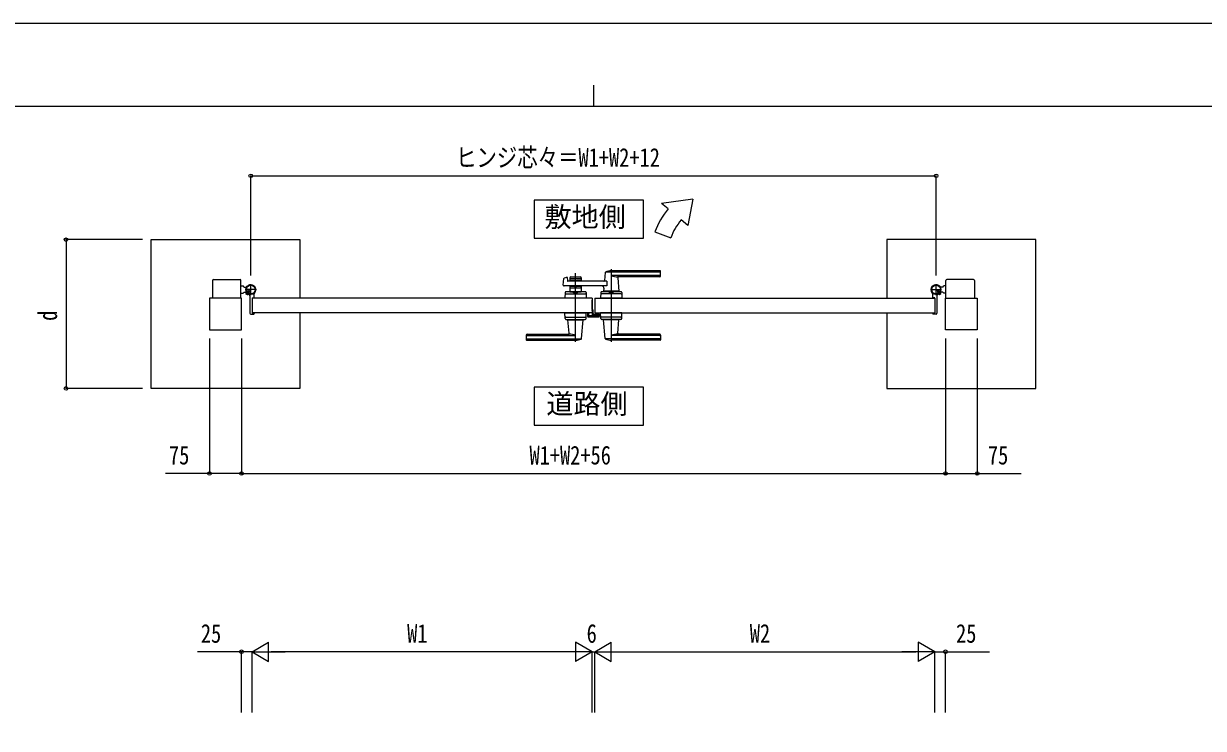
# Model space of a CAD drawing. Units: millimetres, scale not verified. Extents: x -4205 to 4205, y -2970 to 2970.
# Drawn here: x -1345 to 1430, y 1313 to 2970 of the extents above; entities that cross this region are included whole.
import ezdxf
from ezdxf.enums import TextEntityAlignment as Align

# ---------------------------------------------------------------- set-up
doc = ezdxf.new("R2010")
doc.units = ezdxf.units.MM
doc.header["$LTSCALE"] = 10
for name, color, linetype in [('0-2_USER1', 3, 'Continuous'), ('0-3_YKK_12', 2, 'Continuous'), ('0-4_YKK_13', 4, 'Continuous'), ('0-5_YKK_A1', 4, 'Continuous'), ('0-6_YKK_D', 6, 'Continuous'), ('0-7_YKK_ZWAK', 7, 'Continuous')]:
    doc.layers.add(name, color=color, linetype=linetype)
doc.styles.add('ＭＳ ゴシック', font='')
doc.styles.get('ＭＳ ゴシック').set_extended_font_data('MS Gothic')

msp = doc.modelspace()

# ---------------------------------------------------------------- linework, layer by layer
at = {"layer": '0-2_USER1'}
for points in [[(-144.51, 2554.58), (-144.51, 2465.33), (113.09, 2465.33), (113.09, 2554.58)], [(-144.51, 2115.14), (-144.51, 2025.89), (113.09, 2025.89), (113.09, 2115.14)]]:
    msp.add_lwpolyline(points, close=True, dxfattribs=at)
at = {"layer": '0-3_YKK_12'}
for p, q in [((37.02, 2392.55), (37.02, 2221.55)), ((-46.98, 2221.55), (-46.98, 2383.1))]:
    msp.add_line(p, q, dxfattribs=at)
at = {"layer": '0-4_YKK_13'}
for p, q in [((-7.93, 2319.55), (-7.98, 2319.55)), ((-7.93, 2297.35), (-7.93, 2319.55)), ((-18.83, 2289.55), (-18.83, 2282.14)), ((-17.33, 2289.55), (-18.83, 2289.55)), ((-16.84, 2280.14), (6.98, 2280.14)), ((-7.43, 2297.35), (-7.93, 2297.35)), ((-7.93, 2294.85), (-7.93, 2290.55)), ((-5.93, 2288.15), (-5.93, 2295.85)), ((-2.93, 2286.15), (-3.93, 2286.15)), ((6.87, 2286.1), (-2.43, 2286.1)), ((7.47, 2286.25), (7.37, 2286.15)), ((7.98, 2286.25), (7.47, 2286.25)), ((8.97, 2282.14), (8.97, 2285.25))]:
    msp.add_line(p, q, dxfattribs=at)
for centre, radius, start, end in [((-8.43, 2294.85), 0.5, 0, 25.84591), ((-8.93, 2290.55), 1, 341.80235, 0), ((-7.43, 2295.85), 1.5, 0, 90)]:
    msp.add_arc(centre, radius, start, end, dxfattribs=at)
for centre, major_axis, ratio, start_param, end_param in [((-16.83, 2282.15), (1.42, 1.42), 0.997265, 2.357564, 3.9256213), ((-3.93, 2288.15), (0, -2), 0.99863, 4.712389, 6.2831853), ((-2.43, 2286.12), (-0.5, 0), 0.052408, 6.2831853, 7.8539816), ((6.87, 2286.12), (-0.5, 0), 0.052408, 1.5707963, 3.1415927), ((6.97, 2282.15), (-1.42, 1.42), 0.997265, 2.357564, 3.9256213), ((7.97, 2285.25), (-0.709, -0.709), 0.997265, 2.357564, 3.9256213)]:
    msp.add_ellipse(centre, major_axis=major_axis, ratio=ratio, start_param=start_param, end_param=end_param, dxfattribs=at)
at = {"layer": '0-5_YKK_A1'}
for p, q in [((228.65, 2557.05), (155.44, 2547.04)), ((228.65, 2557.05), (216.73, 2495.62)), ((170.76, 2534.18), (155.44, 2547.04)), ((216.73, 2495.62), (201.4, 2508.47)), ((139.51, 2480.05), (177.09, 2466.37)), ((152.02, 2388.55), (37.02, 2388.55)), ((153.02, 2376.55), (153.02, 2387.55)), ((-900.98, 2366.05), (-900.98, 2324.55)), ((-898.98, 2368.05), (-835.98, 2368.05)), ((-833.98, 2324.55), (-833.98, 2366.05)), ((-75.81, 2355.21), (-74.59, 2370.61)), ((-73.08, 2372.4), (-67.66, 2373.75)), ((-66.42, 2372.83), (-66.03, 2365)), ((26.58, 2364.05), (-65.03, 2364.05)), ((-60.48, 2372.55), (-60.48, 2364.05)), ((-33.48, 2369.55), (-60.48, 2369.55)), ((-58.48, 2374.55), (-35.48, 2374.55)), ((-49.4, 2365.55), (-58.48, 2365.55)), ((-47.34, 2367.19), (-48.69, 2365.84)), ((-46.63, 2367.19), (-45.28, 2365.84)), ((-35.48, 2365.55), (-44.57, 2365.55)), ((-33.48, 2372.55), (-33.48, 2364.05)), ((22.97, 2384.93), (21.27, 2365.86)), ((152.02, 2385.53), (23.23, 2385.53)), ((152.02, 2377.88), (37.02, 2377.88)), ((151.02, 2374.55), (52, 2374.55)), ((52.19, 2372.36), (54.99, 2340.87)), ((824.02, 2324.55), (824.02, 2366.05)), ((889.02, 2368.05), (826.02, 2368.05)), ((891.02, 2366.05), (891.02, 2324.55)), ((-833.98, 2353.05), (-828.98, 2353.05)), ((-833.98, 2336.05), (-828.98, 2336.05)), ((-826.48, 2350.55), (-828.98, 2353.05)), ((-826.48, 2338.55), (-828.98, 2336.05)), ((-826.48, 2350.55), (-820.79, 2350.55)), ((-826.48, 2338.55), (-821.78, 2338.55)), ((-797.98, 2344.55), (-823.98, 2344.55)), ((-822.53, 2333), (-812.47, 2343.05)), ((-819.3, 2338.13), (-820.06, 2337.37)), ((-819.7, 2338.66), (-816.28, 2342.07)), ((-815.82, 2341.61), (-819.3, 2338.13)), ((-817.4, 2336.23), (-818.16, 2335.47)), ((-813.92, 2339.71), (-817.4, 2336.23)), ((-813.46, 2339.24), (-816.87, 2335.83)), ((-816.28, 2342.07), (-813.46, 2339.24)), ((-810.98, 2331.55), (-810.98, 2357.55)), ((-802.98, 2325.35), (-802.98, 2334.39)), ((-71.54, 2337.61), (-71.98, 2324.55)), ((-69.71, 2334.55), (-24.25, 2334.55)), ((-24.41, 2339.55), (-69.55, 2339.55)), ((-60.48, 2353.05), (-60.48, 2339.55)), ((-33.48, 2347.55), (-60.48, 2347.55)), ((-60.48, 2339.55), (-33.48, 2339.55)), ((-49.4, 2351.55), (-58.48, 2351.55)), ((-51.48, 2336.75), (-51.48, 2339.55)), ((-51.48, 2336.75), (-42.48, 2336.75)), ((-47.34, 2349.9), (-48.69, 2351.26)), ((-46.63, 2349.9), (-45.28, 2351.26)), ((-35.48, 2351.55), (-44.57, 2351.55)), ((-33.48, 2353.05), (-33.48, 2339.55)), ((-22.42, 2337.61), (-21.98, 2324.55)), ((12.46, 2337.61), (12.02, 2324.55)), ((59.75, 2334.55), (14.29, 2334.55)), ((59.59, 2339.55), (14.45, 2339.55)), ((55.02, 2340.54), (19.02, 2340.54)), ((19.02, 2339.55), (19.02, 2340.54)), ((19.65, 2347.6), (19.05, 2340.86)), ((54.69, 2340.54), (19.35, 2340.54)), ((22.02, 2340.54), (19.85, 2340.54)), ((32.52, 2336.75), (32.52, 2339.55)), ((54.69, 2340.54), (52.02, 2340.54)), ((55.02, 2339.55), (55.02, 2340.54)), ((61.58, 2337.61), (62.02, 2324.55)), ((788.02, 2344.55), (814.02, 2344.55)), ((793.02, 2325.35), (793.02, 2334.39)), ((801.02, 2331.55), (801.02, 2357.55)), ((812.57, 2333), (802.51, 2343.05)), ((806.32, 2342.07), (803.49, 2339.24)), ((803.49, 2339.24), (806.91, 2335.83)), ((803.96, 2339.71), (807.44, 2336.23)), ((805.86, 2341.61), (809.34, 2338.13)), ((809.73, 2338.66), (806.32, 2342.07)), ((807.44, 2336.23), (808.2, 2335.47)), ((809.34, 2338.13), (810.1, 2337.37)), ((816.52, 2350.55), (810.83, 2350.55)), ((816.52, 2338.55), (811.82, 2338.55)), ((816.52, 2350.55), (819.02, 2353.05)), ((816.52, 2338.55), (819.02, 2336.05)), ((824.02, 2353.05), (819.02, 2353.05)), ((824.02, 2336.05), (819.02, 2336.05)), ((-812.98, 2329.61), (-812.98, 2289.05)), ((-807.98, 2324.55), (-807.98, 2289.55)), ((-807.68, 2324.85), (-803.48, 2324.85)), ((-21.98, 2324.55), (-71.98, 2324.55)), ((62.02, 2324.55), (12.02, 2324.55)), ((32.27, 2324.55), (41.77, 2324.55)), ((797.72, 2324.85), (793.52, 2324.85)), ((798.02, 2324.55), (798.02, 2289.55)), ((803.02, 2329.61), (803.02, 2289.05)), ((-810.98, 2287.05), (-803.98, 2287.05)), ((-807.68, 2289.25), (-803.48, 2289.25)), ((-802.98, 2288.75), (-802.98, 2288.05)), ((-71.54, 2276.48), (-71.98, 2289.55)), ((-71.98, 2289.55), (-21.98, 2289.55)), ((-69.71, 2279.55), (-24.25, 2279.55)), ((-22.42, 2276.48), (-21.98, 2289.55)), ((12.46, 2276.48), (12.02, 2289.55)), ((62.02, 2289.55), (12.02, 2289.55)), ((59.75, 2279.55), (14.29, 2279.55)), ((61.58, 2276.48), (62.02, 2289.55)), ((793.02, 2288.75), (793.02, 2288.05)), ((797.72, 2289.25), (793.52, 2289.25)), ((801.02, 2287.05), (794.02, 2287.05)), ((-69.55, 2274.55), (-24.41, 2274.55)), ((-64.98, 2274.55), (-64.98, 2273.55)), ((-64.98, 2273.55), (-28.98, 2273.55)), ((-62.15, 2241.73), (-64.96, 2273.22)), ((-32.93, 2229.15), (-29.01, 2273.22)), ((-28.98, 2274.55), (-28.98, 2273.55)), ((59.59, 2274.55), (14.45, 2274.55)), ((19.02, 2274.55), (19.02, 2273.55)), ((55.02, 2273.55), (19.02, 2273.55)), ((22.97, 2229.15), (19.05, 2273.22)), ((52.19, 2241.73), (55, 2273.22)), ((55.02, 2274.55), (55.02, 2273.55)), ((-162.98, 2237.55), (-162.98, 2226.55)), ((-161.98, 2236.22), (-46.98, 2236.22)), ((-161.98, 2228.56), (-33.19, 2228.56)), ((-161.98, 2225.55), (-46.98, 2225.55)), ((-160.98, 2239.55), (-61.96, 2239.55)), ((152.02, 2228.56), (23.23, 2228.56)), ((152.02, 2236.22), (37.02, 2236.22)), ((152.02, 2225.55), (37.02, 2225.55)), ((151.02, 2239.55), (52, 2239.55)), ((153.02, 2237.55), (153.02, 2226.55))]:
    msp.add_line(p, q, dxfattribs=at)
at = {"layer": '0-5_YKK_A1', "color": 7}
for p, q in [((-16.98, 2289.25), (-16.98, 2283.05)), ((-15.48, 2289.55), (-16.68, 2289.55)), ((-15.98, 2283.35), (-15.98, 2288.25)), ((-15.98, 2282.05), (6.02, 2282.05)), ((-15.68, 2288.55), (-15.48, 2288.55)), ((-8.28, 2283.05), (-15.68, 2283.05)), ((-7.68, 2296.55), (-7.98, 2296.55)), ((-7.98, 2295.05), (-7.98, 2283.35)), ((-6.68, 2285.35), (-6.68, 2295.55)), ((-2.28, 2283.35), (-4.68, 2283.35)), ((-1.98, 2284.85), (-1.98, 2283.65)), ((0.22, 2285.85), (-0.98, 2285.85)), ((-0.98, 2283.65), (-0.98, 2284.55)), ((-0.68, 2284.85), (0.22, 2284.85)), ((5.72, 2283.35), (-0.68, 2283.35)), ((0.52, 2285.15), (0.52, 2285.55)), ((4.52, 2285.55), (4.52, 2285.15)), ((6.02, 2285.85), (4.82, 2285.85)), ((4.82, 2284.85), (5.72, 2284.85)), ((6.02, 2284.55), (6.02, 2283.65)), ((7.02, 2283.05), (7.02, 2284.85))]:
    msp.add_line(p, q, dxfattribs=at)
at = {"layer": '0-5_YKK_A1'}
for points in [[(-1045.48, 2462.05), (-695.48, 2462.05), (-695.48, 2324.55)], [(-695.48, 2289.55), (-695.48, 2112.05), (-1045.48, 2112.05), (-1045.48, 2462.05)], [(1035.52, 2462.05), (685.52, 2462.05), (685.52, 2324.55)], [(685.52, 2289.55), (685.52, 2112.05), (1035.52, 2112.05), (1035.52, 2462.05)], [(26.58, 2364.05), (26.58, 2353.05), (-73.81, 2353.05)], [(-820.53, 2337.83), (-821.59, 2338.89), (-822.31, 2337.63)], [(-822.26, 2336.24), (-820.21, 2336.94), (-818.97, 2336.56)], [(-816.87, 2335.83), (-817.7, 2335), (-820.53, 2337.83), (-819.7, 2338.66)], [(-819.29, 2333.27), (-818.58, 2335.32), (-818.97, 2336.56)], [(-817.7, 2335), (-816.64, 2333.94), (-817.9, 2333.21)], [(-51.48, 2336.75), (-42.48, 2336.75), (-42.48, 2339.55)], [(32.52, 2336.75), (41.52, 2336.75), (41.52, 2339.55)], [(807.74, 2335), (806.68, 2333.94), (807.94, 2333.21)], [(806.91, 2335.83), (807.74, 2335), (810.57, 2337.83), (809.73, 2338.66)], [(809.33, 2333.27), (808.62, 2335.32), (809, 2336.56)], [(812.3, 2336.24), (810.25, 2336.94), (809, 2336.56)], [(810.57, 2337.83), (811.63, 2338.89), (812.35, 2337.63)], [(-7.98, 2324.55), (-7.98, 2289.55), (-807.98, 2289.55)], [(-7.98, 2324.55), (-807.98, 2324.55), (-807.98, 2289.55)], [(-1.98, 2324.55), (-1.98, 2289.55), (798.02, 2289.55)], [(-1.98, 2324.55), (798.02, 2324.55), (798.02, 2289.55)]]:
    msp.add_lwpolyline(points, dxfattribs=at)
for points in [[(-907.98, 2249.55), (-832.98, 2249.55), (-832.98, 2324.55), (-907.98, 2324.55)], [(898.02, 2249.55), (823.02, 2249.55), (823.02, 2324.55), (898.02, 2324.55)]]:
    msp.add_lwpolyline(points, close=True, dxfattribs=at)
for centre, radius in [((-810.98, 2344.55), 11.5), ((-810.98, 2344.55), 10.35), ((801.02, 2344.55), 11.5), ((801.02, 2344.55), 10.35)]:
    msp.add_circle(centre, radius, dxfattribs=at)
for centre, radius, start, end in [((308.65, 2418.48), 180, 140, 160), ((308.65, 2418.48), 140, 140, 160), ((37.02, 2354.55), 34, 90, 113.30607), ((152.02, 2387.55), 1, 0, 90), ((-898.98, 2366.05), 2, 90, 180), ((-835.98, 2366.05), 2, 360, 90), ((-72.6, 2370.46), 2, 104.03624, 175.49449), ((-67.42, 2372.78), 1, 2.86241, 104.03624), ((-65.03, 2365.05), 1, 182.86241, 270), ((-58.48, 2372.55), 2, 90, 180), ((-58.48, 2367.55), 2, 180, 270), ((-49.4, 2366.55), 1, 270, 315), ((-46.98, 2366.84), 0.5, 45, 135), ((-44.57, 2366.55), 1, 225, 270), ((-35.48, 2372.55), 2, 0, 90), ((-35.48, 2367.55), 2, 270, 0), ((19.28, 2366.04), 2, 270, 354.91858), ((23.96, 2384.86), 1, 113.30607, 174.91858), ((50.81, 2404.52), 30, 242.63879, 272.27092), ((54.18, 2372.55), 2, 90, 185.08142), ((151.02, 2376.55), 2, 270, 0), ((152.02, 2384.53), 1, 0, 90), ((152.02, 2378.88), 1, 270, 0), ((826.02, 2366.05), 2, 90, 180), ((889.02, 2366.05), 2, 0, 90), ((-821.19, 2336.98), 1.3, 150, 210.9647), ((-810.98, 2344.55), 11.5, 321.98772, 244.89722), ((-814.59, 2340.94), 9, 210.9647, 239.0353), ((-818.55, 2334.34), 1.3, 239.0353, 300), ((-817.98, 2329.61), 5, 0.00002, 64.89722), ((-797.98, 2334.39), 5, 141.98772, 180), ((-73.81, 2355.05), 2, 175.49449, 270), ((-69.71, 2332.55), 2, 90, 178.09085), ((-69.55, 2337.55), 2, 90, 178.09085), ((-58.48, 2349.55), 2, 90, 180), ((-46.98, 2327.14), 10.61, 64.90378, 115.09622), ((-49.4, 2350.55), 1, 45, 90), ((-46.98, 2350.26), 0.5, 225, 315), ((-44.57, 2350.55), 1, 90, 135), ((-35.48, 2349.55), 2, 0, 90), ((-24.41, 2337.55), 2, 1.90915, 90), ((-24.25, 2332.55), 2, 1.90915, 90), ((14.29, 2332.55), 2, 90, 178.09085), ((14.45, 2337.55), 2, 90, 178.09085), ((14.67, 2348.04), 5, 354.91858, 90), ((19.35, 2340.84), 0.3, 174.91858, 270), ((37.02, 2327.14), 10.61, 64.90378, 115.09622), ((54.69, 2340.84), 0.3, 270, 5.08142), ((59.59, 2337.55), 2, 1.90915, 90), ((59.75, 2332.55), 2, 1.90915, 90), ((801.02, 2344.55), 11.5, 295.10278, 218.01228), ((788.02, 2334.39), 5, 0, 38.01228), ((808.02, 2329.61), 5, 115.10278, 179.99998), ((808.59, 2334.34), 1.3, 240, 300.9647), ((804.63, 2340.94), 9, 300.9647, 329.0353), ((811.23, 2336.98), 1.3, 329.0353, 30), ((-807.68, 2324.55), 0.3, 90, 180), ((-803.48, 2325.35), 0.5, 270, 360), ((793.52, 2325.35), 0.5, 180, 270), ((797.72, 2324.55), 0.3, 0, 90), ((-810.98, 2289.05), 2, 180, 270), ((-807.68, 2289.55), 0.3, 180, 270), ((-803.98, 2288.05), 1, 270, 360), ((-803.48, 2288.75), 0.5, 360, 90), ((-69.71, 2281.55), 2, 181.90915, 270), ((-69.55, 2276.55), 2, 181.90915, 270), ((-24.41, 2276.55), 2, 270, 358.09085), ((-24.25, 2281.55), 2, 270, 358.09085), ((14.29, 2281.55), 2, 181.90915, 270), ((14.45, 2276.55), 2, 181.90915, 270), ((59.59, 2276.55), 2, 270, 358.09085), ((59.75, 2281.55), 2, 270, 358.09085), ((793.52, 2288.75), 0.5, 90, 180), ((794.02, 2288.05), 1, 180, 270), ((797.72, 2289.55), 0.3, 270, 0), ((801.02, 2289.05), 2, 270, 0), ((-64.66, 2273.25), 0.3, 90, 185.08142), ((-29.31, 2273.25), 0.3, 354.91858, 90), ((19.35, 2273.25), 0.3, 90, 185.08142), ((54.7, 2273.25), 0.3, 354.91858, 90), ((-160.98, 2237.55), 2, 90, 180), ((-161.98, 2235.22), 1, 90, 180), ((-161.98, 2229.56), 1, 180, 270), ((-161.98, 2226.55), 1, 180, 270), ((-64.15, 2241.55), 2, 270, 5.08142), ((-60.77, 2209.57), 30, 62.63879, 92.27092), ((-46.98, 2259.55), 34, 270, 293.30607), ((-33.93, 2229.24), 1, 293.30607, 354.91858), ((23.97, 2229.24), 1, 185.08142, 246.69393), ((37.02, 2259.55), 34, 246.69393, 270), ((50.81, 2209.57), 30, 87.72908, 117.36121), ((54.19, 2241.55), 2, 174.91858, 270), ((151.02, 2237.55), 2, 0, 90), ((152.02, 2235.22), 1, 0, 90), ((152.02, 2229.56), 1, 270, 0), ((152.02, 2226.55), 1, 270, 0)]:
    msp.add_arc(centre, radius, start, end, dxfattribs=at)
at = {"layer": '0-5_YKK_A1', "color": 7}
for centre, radius, start, end in [((-16.68, 2289.25), 0.3, 90.00137, 180), ((-15.98, 2283.05), 1, 180.00137, 270.00137), ((-15.68, 2288.25), 0.3, 90.00137, 180), ((-15.68, 2283.35), 0.3, 180.00137, 270.00137), ((-15.48, 2289.05), 0.5, 0, 90), ((-15.48, 2289.05), 0.5, 270, 0), ((-8.28, 2283.35), 0.3, 270.00137, 0), ((-7.68, 2295.55), 1, 0, 90), ((-4.68, 2285.35), 2, 180.00137, 270.00137), ((-2.28, 2283.65), 0.3, 270.00137, 0), ((-0.98, 2284.85), 1, 90, 180), ((-0.68, 2284.55), 0.3, 90.00137, 180.00291), ((-0.68, 2283.65), 0.3, 180.00137, 270.00137), ((0.22, 2285.55), 0.3, 359.99709, 90.00137), ((0.22, 2285.15), 0.3, 270.00137, 0), ((4.82, 2285.55), 0.3, 90.00137, 180), ((4.82, 2285.15), 0.3, 180.00137, 270.00137), ((5.72, 2284.55), 0.3, 0, 90.00137), ((5.72, 2283.65), 0.3, 270.00137, 0), ((6.02, 2284.85), 1, 0, 90), ((6.02, 2283.05), 1, 270, 0)]:
    msp.add_arc(centre, radius, start, end, dxfattribs=at)
at = {"layer": '0-6_YKK_D'}
for p, q in [((-810.98, 2377.55), (-810.98, 2613.05)), ((-810.98, 2612.05), (801.02, 2612.05)), ((801.02, 2377.55), (801.02, 2613.05)), ((-1065.48, 2462.05), (-1246.5, 2462.05)), ((-1245.5, 2462.05), (-1245.5, 2112.05)), ((-907.98, 2229.55), (-907.98, 1911.05)), ((-832.98, 2229.55), (-832.98, 1911.05)), ((-832.98, 2229.55), (-832.98, 1911.05)), ((823.02, 2229.55), (823.02, 1911.05)), ((823.02, 2229.55), (823.02, 1911.05)), ((898.02, 2229.55), (898.02, 1911.05)), ((-1065.48, 2112.05), (-1246.5, 2112.05)), ((-832.98, 1912.05), (823.02, 1912.05)), ((-807.98, 1492.84), (-769.01, 1515.34)), ((-769.01, 1470.34), (-769.01, 1515.34)), ((-7.98, 1492.84), (-46.95, 1515.34)), ((-46.95, 1515.34), (-46.95, 1470.34)), ((-1.98, 1492.84), (36.99, 1515.34)), ((36.99, 1470.34), (36.99, 1515.34)), ((798.02, 1492.84), (759.05, 1515.34)), ((759.05, 1515.34), (759.05, 1470.34)), ((-832.98, 1350.39), (-832.98, 1493.84)), ((-807.98, 1350.39), (-807.98, 1493.84)), ((-807.98, 1350.39), (-807.98, 1493.84)), ((-807.98, 1492.84), (-769.01, 1470.34)), ((-807.98, 1492.84), (-730.04, 1492.84)), ((-52.98, 1492.84), (-762.98, 1492.84)), ((-7.98, 1492.84), (-85.92, 1492.84)), ((-7.98, 1492.84), (-46.95, 1470.34)), ((-7.98, 1350.39), (-7.98, 1493.84)), ((-7.98, 1350.39), (-7.98, 1493.84)), ((-7.98, 1492.84), (-1.98, 1492.84)), ((-1.98, 1350.39), (-1.98, 1493.84)), ((-1.98, 1350.39), (-1.98, 1493.84)), ((-1.98, 1492.84), (36.99, 1470.34)), ((-1.98, 1492.84), (75.96, 1492.84)), ((43.02, 1492.84), (753.02, 1492.84)), ((798.02, 1492.84), (720.08, 1492.84)), ((798.02, 1492.84), (759.05, 1470.34)), ((798.02, 1350.39), (798.02, 1493.84)), ((798.02, 1350.39), (798.02, 1493.84)), ((823.02, 1350.39), (823.02, 1493.84))]:
    msp.add_line(p, q, dxfattribs=at)
for points in [[(-832.98, 1912.05), (-907.98, 1912.05), (-1011.38, 1912.05)], [(823.02, 1912.05), (898.02, 1912.05), (1001.42, 1912.05)], [(-807.98, 1492.84), (-832.98, 1492.84), (-936.38, 1492.84)], [(798.02, 1492.84), (823.02, 1492.84), (926.42, 1492.84)]]:
    msp.add_lwpolyline(points, dxfattribs=at)
for centre in [(-810.98, 2612.05), (801.02, 2612.05), (-1245.5, 2462.05), (-1245.5, 2112.05), (-907.98, 1912.05), (-832.98, 1912.05), (-832.98, 1912.05), (823.02, 1912.05), (823.02, 1912.05), (898.02, 1912.05), (-832.98, 1492.84), (823.02, 1492.84)]:
    msp.add_circle(centre, 4.25, dxfattribs=at)
at = {"layer": '0-7_YKK_ZWAK'}
for p, q in [((-4.98, 2825), (-4.98, 2775)), ((3895.02, 2775), (-3904.98, 2775))]:
    msp.add_line(p, q, dxfattribs=at)
msp.add_lwpolyline([(-4205, -2970), (4205, -2970), (4205, 2970), (-4205, 2970)], close=True, dxfattribs=at)

# ---------------------------------------------------------------- texts
at = {"layer": '0-2_USER1', "style": 'ＭＳ ゴシック'}
for s, p in [('敷地側', (-120.13, 2478.08)), ('道路側', (-115.79, 2038.64))]:
    msp.add_text(s, height=46.74, dxfattribs=at).set_placement(p, align=Align.BOTTOM_LEFT)
at = {"layer": '0-6_YKK_D', "style": 'ＭＳ ゴシック', "width": 0.8}
for s, p in [('ヒンジ芯々＝W1+W2+12', (-328.18, 2620.05)), ('75', (-1003.38, 1920.05)), ('W1+W2+56', (-155.38, 1920.05)), ('75', (923.02, 1920.05)), ('25', (-928.38, 1500.84)), ('W1', (-443.18, 1500.84)), ('6', (-20.98, 1500.84)), ('W2', (362.82, 1500.84)), ('25', (848.02, 1500.84))]:
    msp.add_text(s, height=43.99, dxfattribs=at).set_placement(p, align=Align.BOTTOM_LEFT)
msp.add_text('d', height=43.99, rotation=90, dxfattribs=at).set_placement((-1253.5, 2271.05), align=Align.BOTTOM_LEFT)

doc.saveas('drawing.dxf')
